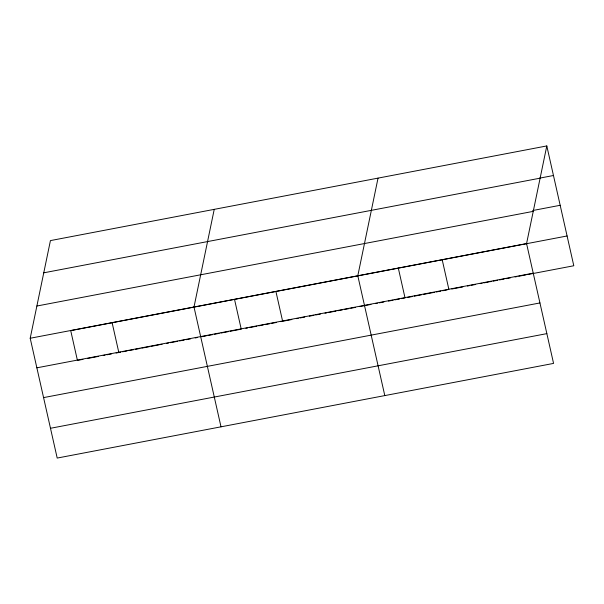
<?xml version="1.0" encoding="UTF-8"?>
<svg xmlns="http://www.w3.org/2000/svg" width="604" height="604" viewBox="0 0 604 604"><rect width="100%" height="100%" fill="white"/><g stroke="black" fill="none" stroke-linecap="round" stroke-linejoin="round"><path stroke-width="0.91" d="M546.801 145.934L526.567 243.586L553.566 363.404L57.199 458.066L30.2 338.248L50.434 240.596L546.801 145.934L573.8 265.752L527.941 274.495M214.231 209.362L193.997 307.013L221.004 426.824M378.036 178.12L357.802 275.771L384.801 395.59M539.704 178.135L553.46 175.507M43.76 272.819L540.119 178.165M532.66 210.539L560.172 205.292M36.874 306.024L533.241 211.362M30.2 338.248L526.567 243.586M567.088 235.975L70.721 330.63L77.433 360.414M36.867 367.821L533.226 273.159M78.354 360.233L82.959 359.357M87.557 358.482L98.603 356.375M103.201 355.499L105.043 355.144M106.885 354.797L111.483 353.921M116.081 353.038L120.687 352.162M122.529 351.815L127.127 350.932M128.969 350.584L133.567 349.708M135.409 349.354L140.007 348.478M141.849 348.131L149.211 346.726M151.053 346.371L159.335 344.793M160.256 344.62L162.099 344.265M166.696 343.389L168.539 343.034M170.381 342.687L177.742 341.283M179.577 340.935L184.182 340.052M186.024 339.705L190.622 338.829M195.228 337.946L197.063 337.598M201.668 336.722L206.266 335.839M208.108 335.492L212.706 334.616M214.548 334.261L219.154 333.385M220.988 333.038L228.35 331.634M230.192 331.279L241.238 329.172L234.526 299.395M245.836 328.297L247.678 327.942M249.52 327.594L256.881 326.19M258.723 325.843L263.321 324.96M265.164 324.612L269.762 323.736M271.604 323.382L276.202 322.506M280.807 321.63L291.845 319.524M296.451 318.648L298.293 318.293M300.128 317.946L304.733 317.062M309.331 316.186L313.937 315.311M315.771 314.956L320.377 314.08M324.975 313.204L326.817 312.857M328.659 312.502L336.02 311.098M337.863 310.75L342.46 309.867M344.303 309.52L348.901 308.644M350.743 308.289L355.341 307.413M359.946 306.538L370.984 304.431M375.59 303.555L377.432 303.2M379.267 302.853L383.872 301.97M388.47 301.094L393.076 300.218M394.91 299.863L399.516 298.988M401.358 298.64L405.035 297.938L398.323 268.153M407.791 297.41L412.373 296.534M414.208 296.187L421.547 294.79M423.381 294.435L434.389 292.336M436.224 291.989L440.807 291.113M442.641 290.766L447.224 289.89M451.815 289.014L462.823 286.915M467.405 286.039L469.24 285.692M471.075 285.345L475.658 284.469M480.248 283.593L482.083 283.246M483.917 282.891L488.5 282.023M489.421 281.841L491.256 281.494M493.091 281.147L497.673 280.271M499.508 279.916L504.091 279.048M505.925 278.693L510.516 277.817M515.099 276.949L516.933 276.594M518.768 276.247L526.107 274.85M43.579 397.606L539.938 302.944M50.487 428.281L546.854 333.627M442.181 259.682L448.848 289.256M275.9 291.392L282.566 320.966M112.102 322.627L118.762 352.2"/></g></svg>
